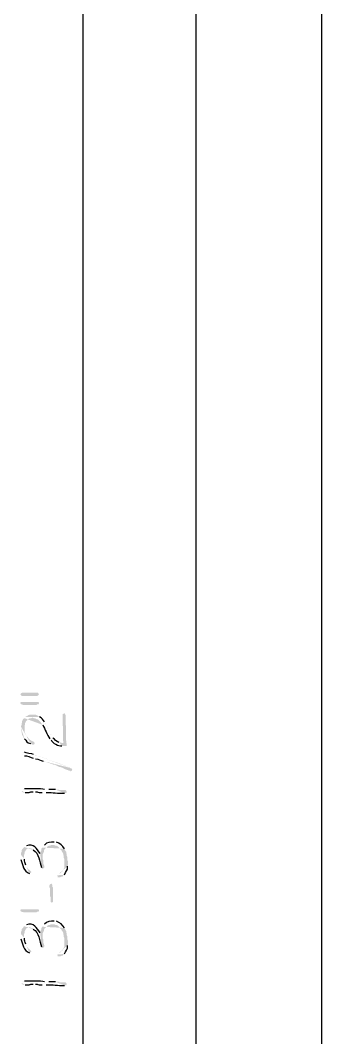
# Model space of a CAD drawing. Header units: inches. Extents: x -167 to 6071, y -6287 to -2731.
# Drawn here: x 1719.1 to 1745.7, y -5929.8 to -5840.1 of the extents above; entities that cross this region are included whole.
import ezdxf

# ---------------------------------------------------------------- set-up
doc = ezdxf.new("R2010")
doc.units = ezdxf.units.IN
doc.header["$LTSCALE"] = 96
doc.header["$MEASUREMENT"] = 0
doc.layers.add('PDF_Geometry', color=7, linetype='Continuous', true_color=0x4a4a4a)
doc.layers.add('PDF_Solid Fills', color=7, linetype='Continuous')

msp = doc.modelspace()

# ---------------------------------------------------------------- hatches: boundary and pattern name
at = {"layer": 'PDF_Solid Fills', "true_color": 0x4a4a4a, "transparency": 33554559}
for points in [[(1719.05, -5899.562), (1719.103, -5899.615), (1719.157, -5899.669), (1720.543, -5899.669), (1720.65, -5899.615), (1720.703, -5899.562), (1720.65, -5899.455), (1720.597, -5899.402), (1719.21, -5899.402), (1719.103, -5899.455)], [(1719.05, -5900.309), (1719.103, -5900.415), (1719.157, -5900.415), (1719.317, -5900.469), (1720.49, -5900.469), (1720.543, -5900.415), (1720.65, -5900.415), (1720.703, -5900.309), (1720.65, -5900.202), (1719.103, -5900.202)], [(1722.783, -5901.375), (1722.837, -5903.829), (1722.837, -5904.095), (1723.157, -5904.095), (1723.157, -5903.882), (1723.103, -5903.829), (1723.05, -5901.429), (1723.05, -5901.375), (1722.997, -5901.269), (1722.943, -5901.215), (1722.837, -5901.269), (1722.783, -5901.269)], [(1721.61, -5916.415), (1721.61, -5916.522), (1721.663, -5916.629), (1721.663, -5917.322), (1721.717, -5917.429), (1721.717, -5917.855), (1721.823, -5917.909), (1721.93, -5917.855), (1721.93, -5916.575), (1721.877, -5916.522), (1721.877, -5916.362), (1721.823, -5916.255), (1721.77, -5916.255), (1721.663, -5916.309)], [(1719.317, -5918.495), (1720.65, -5918.495), (1720.703, -5918.602), (1720.65, -5918.709), (1720.543, -5918.709), (1720.49, -5918.762), (1719.317, -5918.762), (1719.157, -5918.709), (1719.103, -5918.709), (1719.05, -5918.602), (1719.103, -5918.495)]]:
    msp.add_hatch(color=251, dxfattribs=at).paths.add_polyline_path(points)
h = msp.add_hatch(color=251, dxfattribs=at)
h.paths.add_polyline_path([(1719.103, -5902.495), (1719.103, -5902.655), (1719.157, -5902.815), (1719.157, -5902.922), (1719.21, -5903.029), (1719.21, -5903.135), (1719.263, -5903.189), (1719.37, -5903.402), (1719.423, -5903.455)], flags=0)
h.paths.add_polyline_path([(1719.957, -5903.882), (1720.17, -5903.989), (1720.277, -5903.935), (1720.33, -5903.829), (1720.17, -5903.669), (1720.117, -5903.669), (1720.01, -5903.615), (1719.957, -5903.562), (1719.903, -5903.562), (1719.743, -5903.402), (1719.69, -5903.295), (1719.583, -5903.242), (1719.53, -5903.135), (1719.53, -5903.082), (1719.423, -5902.869), (1719.423, -5901.642), (1719.317, -5901.695), (1719.263, -5901.802), (1719.21, -5901.909), (1719.21, -5902.015), (1719.157, -5902.122), (1719.157, -5902.229), (1719.103, -5902.389)], flags=0)
h = msp.add_hatch(color=251, dxfattribs=at)
h.paths.add_polyline_path([(1719.423, -5901.642), (1719.423, -5902.495), (1719.423, -5902.282), (1719.477, -5902.175), (1719.477, -5902.069), (1719.53, -5901.962), (1719.583, -5901.855), (1719.637, -5901.855), (1719.69, -5901.749), (1719.903, -5901.642), (1720.01, -5901.642), (1720.117, -5901.589), (1720.223, -5901.642), (1720.33, -5901.642), (1720.437, -5901.695), (1720.543, -5901.749), (1720.597, -5901.749), (1720.703, -5901.855), (1720.863, -5902.015), (1720.917, -5902.122), (1720.97, -5902.122), (1721.023, -5902.229)], flags=0)
h.paths.add_polyline_path([(1721.663, -5903.455), (1721.663, -5903.509), (1721.77, -5903.562)], flags=0)
h.paths.add_polyline_path([(1722.73, -5904.095), (1722.837, -5904.095), (1722.837, -5903.829), (1722.73, -5903.829), (1722.57, -5903.775), (1722.463, -5903.775)], flags=0)
h.paths.add_polyline_path([(1721.93, -5903.402), (1721.877, -5903.295), (1721.823, -5903.189), (1721.717, -5903.082), (1721.717, -5902.975), (1721.61, -5902.762), (1721.557, -5902.709), (1721.503, -5902.549), (1721.45, -5902.442), (1721.343, -5902.282), (1721.29, -5902.175), (1721.183, -5901.962)], flags=0)
h.paths.add_polyline_path([(1720.757, -5901.535), (1720.65, -5901.482), (1720.597, -5901.429), (1720.383, -5901.322), (1719.903, -5901.322), (1719.743, -5901.375), (1719.69, -5901.429), (1719.477, -5901.535)], flags=0)
h = msp.add_hatch(color=251, dxfattribs=at)
h.paths.add_polyline_path([(1719.157, -5904.789), (1719.21, -5904.842), (1719.317, -5904.895), (1719.423, -5904.949)], flags=0)
h.paths.add_polyline_path([(1720.17, -5905.162), (1720.277, -5905.162), (1720.383, -5905.215)], flags=0)
h.paths.add_polyline_path([(1721.077, -5905.429), (1721.183, -5905.429), (1721.29, -5905.482), (1721.503, -5905.589), (1721.61, -5905.589), (1721.717, -5905.642), (1721.877, -5905.695), (1721.983, -5905.749), (1722.09, -5905.749), (1722.197, -5905.802), (1722.41, -5905.909), (1722.517, -5905.962), (1722.623, -5905.962), (1722.783, -5906.015), (1722.943, -5906.122), (1723.103, -5906.175), (1723.263, -5906.229), (1723.37, -5906.282), (1723.477, -5906.282), (1723.477, -5906.335), (1723.583, -5906.282), (1723.637, -5906.175), (1723.583, -5906.122), (1723.583, -5906.069), (1723.477, -5906.069), (1723.423, -5906.015)], flags=0)
h.paths.add_polyline_path([(1723.423, -5906.015, 0.021662), (1721.45, -5905.269)], flags=0)
h.paths.add_polyline_path([(1721.45, -5905.269), (1721.343, -5905.215), (1721.183, -5905.162), (1721.077, -5905.162), (1720.863, -5905.055), (1720.757, -5905.055), (1720.65, -5905.002), (1720.543, -5904.949), (1720.437, -5904.949), (1720.223, -5904.842)], flags=0)
h.paths.add_polyline_path([(1719.423, -5904.629), (1719.317, -5904.629), (1719.21, -5904.682)], flags=0)
h = msp.add_hatch(color=251, dxfattribs=at)
h.paths.add_polyline_path([(1719.157, -5908.042), (1719.21, -5908.149), (1719.37, -5908.202), (1719.477, -5908.202)], flags=0)
h.paths.add_polyline_path([(1720.17, -5908.149), (1720.383, -5908.149)], flags=0)
h.paths.add_polyline_path([(1720.97, -5908.202), (1721.343, -5908.202)], flags=0)
h.paths.add_polyline_path([(1722.943, -5908.255), (1723.103, -5908.255), (1723.157, -5908.149), (1723.103, -5908.042), (1723.05, -5907.989), (1722.517, -5907.989), (1722.41, -5907.935), (1722.143, -5907.935)], flags=0)
h.paths.add_polyline_path([(1721.557, -5907.935), (1721.183, -5907.935)], flags=0)
h.paths.add_polyline_path([(1719.423, -5907.882), (1719.317, -5907.882), (1719.21, -5907.935)], flags=0)
h = msp.add_hatch(color=251, dxfattribs=at)
h.paths.add_polyline_path([(1719.103, -5913.855), (1719.103, -5914.122)], flags=0)
h.paths.add_polyline_path([(1719.85, -5915.349), (1719.957, -5915.295), (1720.01, -5915.242), (1720.01, -5915.189), (1719.903, -5915.082), (1719.85, -5915.029), (1719.743, -5914.975), (1719.69, -5914.869), (1719.637, -5914.815), (1719.583, -5914.709), (1719.53, -5914.602)], flags=0)
h.paths.add_polyline_path([(1719.423, -5914.069), (1719.37, -5913.909), (1719.37, -5913.002), (1719.317, -5913.109), (1719.263, -5913.162), (1719.21, -5913.215), (1719.157, -5913.322), (1719.157, -5913.429), (1719.103, -5913.535), (1719.103, -5913.695)], flags=0)
h = msp.add_hatch(color=251, dxfattribs=at)
h.paths.add_polyline_path([(1719.37, -5913.002), (1719.37, -5913.802), (1719.37, -5913.749), (1719.423, -5913.589), (1719.423, -5913.482), (1719.477, -5913.375), (1719.53, -5913.322), (1719.53, -5913.269), (1719.637, -5913.162), (1719.743, -5913.162), (1719.85, -5913.109), (1719.903, -5913.109), (1720.01, -5913.162), (1720.117, -5913.162), (1720.17, -5913.269)], flags=0)
h.paths.add_polyline_path([(1720.917, -5914.815), (1720.97, -5914.922), (1721.023, -5914.922), (1721.13, -5914.869), (1721.183, -5914.762), (1721.183, -5914.709), (1721.13, -5914.602), (1721.077, -5914.442), (1721.077, -5914.175), (1721.023, -5914.069), (1721.023, -5913.855), (1720.97, -5913.055), (1720.917, -5913.162), (1720.917, -5913.269), (1720.863, -5913.375), (1720.81, -5913.482), (1720.81, -5913.642), (1720.81, -5913.589)], flags=0)
h.paths.add_polyline_path([(1719.583, -5912.895), (1719.477, -5912.949)], flags=0)
h = msp.add_hatch(color=251, dxfattribs=at)
h.paths.add_polyline_path([(1720.97, -5913.055), (1721.023, -5913.855), (1721.023, -5913.642), (1721.13, -5913.429), (1721.13, -5913.322), (1721.183, -5913.215), (1721.29, -5913.109), (1721.397, -5913.055), (1721.45, -5912.949), (1721.557, -5912.895), (1721.663, -5912.895), (1721.77, -5912.842), (1722.037, -5912.842), (1722.143, -5912.895), (1722.25, -5912.895), (1722.357, -5912.949), (1722.517, -5913.109), (1722.57, -5913.215), (1722.677, -5913.269), (1722.677, -5913.322), (1722.73, -5913.429), (1722.783, -5913.482), (1722.837, -5913.589), (1722.837, -5913.695), (1722.89, -5913.802), (1722.89, -5913.962), (1722.943, -5914.069), (1722.943, -5914.442), (1722.997, -5913.269), (1722.943, -5913.162)], flags=0)
h.paths.add_polyline_path([(1722.25, -5912.575), (1722.037, -5912.575)], flags=0)
h.paths.add_polyline_path([(1721.183, -5912.842), (1721.077, -5912.949)], flags=0)
h = msp.add_hatch(color=251, dxfattribs=at)
h.paths.add_polyline_path([(1722.303, -5915.509), (1722.357, -5915.615), (1722.357, -5915.669), (1722.57, -5915.669), (1722.677, -5915.615), (1722.783, -5915.615), (1722.837, -5915.509), (1722.943, -5915.455)], flags=0)
h.paths.add_polyline_path([(1723.21, -5914.709), (1723.263, -5914.602), (1723.263, -5914.282), (1723.21, -5914.175), (1723.21, -5913.909), (1723.157, -5913.802), (1723.157, -5913.695), (1723.103, -5913.535), (1723.103, -5913.429), (1723.05, -5913.375), (1722.997, -5913.269), (1722.943, -5914.442), (1722.943, -5914.815), (1722.837, -5915.029), (1722.783, -5915.135), (1722.677, -5915.189), (1722.623, -5915.295), (1722.517, -5915.349), (1722.463, -5915.349), (1722.357, -5915.455)], flags=0)
h = msp.add_hatch(color=251, dxfattribs=at)
h.paths.add_polyline_path([(1720.97, -5920.042), (1721.023, -5920.842), (1721.023, -5920.629), (1721.077, -5920.522), (1721.13, -5920.415), (1721.13, -5920.309), (1721.183, -5920.202), (1721.29, -5920.095), (1721.397, -5920.042), (1721.45, -5919.935), (1721.557, -5919.882), (1721.663, -5919.882), (1721.77, -5919.829), (1722.037, -5919.829), (1722.143, -5919.882), (1722.25, -5919.882), (1722.357, -5919.935), (1722.517, -5920.095), (1722.57, -5920.202), (1722.677, -5920.255), (1722.677, -5920.309), (1722.73, -5920.415), (1722.783, -5920.469), (1722.837, -5920.575), (1722.837, -5920.682), (1722.89, -5920.789), (1722.89, -5920.949), (1722.943, -5921.055), (1722.943, -5921.429), (1722.997, -5920.255), (1722.943, -5920.149)], flags=0)
h.paths.add_polyline_path([(1722.25, -5919.562), (1722.037, -5919.562)], flags=0)
h.paths.add_polyline_path([(1721.183, -5919.829), (1721.077, -5919.935)], flags=0)
h = msp.add_hatch(color=251, dxfattribs=at)
h.paths.add_polyline_path([(1719.103, -5920.842), (1719.103, -5921.109)], flags=0)
h.paths.add_polyline_path([(1719.85, -5922.335), (1719.957, -5922.282), (1720.01, -5922.229), (1720.01, -5922.175), (1719.903, -5922.069), (1719.85, -5922.015), (1719.743, -5921.962), (1719.69, -5921.855), (1719.637, -5921.802), (1719.583, -5921.695), (1719.53, -5921.589)], flags=0)
h.paths.add_polyline_path([(1719.423, -5921.055), (1719.37, -5920.895), (1719.37, -5919.989), (1719.317, -5920.095), (1719.263, -5920.149), (1719.21, -5920.202), (1719.157, -5920.309), (1719.157, -5920.415), (1719.103, -5920.522), (1719.103, -5920.682)], flags=0)
h = msp.add_hatch(color=251, dxfattribs=at)
h.paths.add_polyline_path([(1719.37, -5919.989), (1719.37, -5920.789), (1719.37, -5920.735), (1719.423, -5920.575), (1719.423, -5920.469), (1719.477, -5920.362), (1719.53, -5920.309), (1719.53, -5920.255), (1719.637, -5920.149), (1719.743, -5920.149), (1719.85, -5920.095), (1719.903, -5920.095), (1720.01, -5920.149), (1720.117, -5920.149), (1720.17, -5920.255)], flags=0)
h.paths.add_polyline_path([(1720.917, -5921.802), (1720.97, -5921.909), (1721.023, -5921.909), (1721.13, -5921.855), (1721.183, -5921.749), (1721.183, -5921.695), (1721.13, -5921.589), (1721.077, -5921.429), (1721.077, -5921.162), (1721.023, -5921.055), (1721.023, -5920.842), (1720.97, -5920.042), (1720.917, -5920.149), (1720.917, -5920.255), (1720.863, -5920.362), (1720.81, -5920.469), (1720.81, -5920.629), (1720.81, -5920.575)], flags=0)
h.paths.add_polyline_path([(1719.583, -5919.882), (1719.477, -5919.935)], flags=0)
h = msp.add_hatch(color=251, dxfattribs=at)
h.paths.add_polyline_path([(1722.303, -5922.495), (1722.357, -5922.602), (1722.357, -5922.655), (1722.57, -5922.655), (1722.677, -5922.602), (1722.783, -5922.602), (1722.837, -5922.495), (1722.943, -5922.442)], flags=0)
h.paths.add_polyline_path([(1723.21, -5921.695), (1723.263, -5921.589), (1723.263, -5921.269), (1723.21, -5921.162), (1723.21, -5920.895), (1723.157, -5920.789), (1723.157, -5920.682), (1723.103, -5920.522), (1723.103, -5920.415), (1723.05, -5920.362), (1722.997, -5920.255), (1722.943, -5921.429), (1722.943, -5921.802), (1722.783, -5922.122), (1722.677, -5922.175), (1722.623, -5922.282), (1722.517, -5922.335), (1722.463, -5922.335), (1722.357, -5922.442)], flags=0)
h = msp.add_hatch(color=251, dxfattribs=at)
h.paths.add_polyline_path([(1719.157, -5925.002), (1719.21, -5925.109), (1719.37, -5925.162), (1719.477, -5925.162)], flags=0)
h.paths.add_polyline_path([(1720.17, -5925.109), (1720.383, -5925.109)], flags=0)
h.paths.add_polyline_path([(1720.97, -5925.162), (1721.343, -5925.162)], flags=0)
h.paths.add_polyline_path([(1722.943, -5925.215), (1723.103, -5925.215), (1723.157, -5925.109), (1723.103, -5925.002), (1723.05, -5924.949), (1722.517, -5924.949), (1722.41, -5924.895), (1722.143, -5924.895)], flags=0)
h.paths.add_polyline_path([(1721.557, -5924.895), (1721.183, -5924.895)], flags=0)
h.paths.add_polyline_path([(1719.423, -5924.842), (1719.317, -5924.842), (1719.21, -5924.895)], flags=0)

# ---------------------------------------------------------------- linework, layer by layer
at = {"layer": 'PDF_Geometry'}
for points in [[(1724.597, -5992.095), (1724.597, -5832.575), (1724.597, -5577.589)], [(1734.57, -6052.042), (1734.57, -5992.095), (1734.57, -5577.589)], [(1745.663, -6100.042), (1745.663, -6052.042), (1745.663, -5577.589)]]:
    msp.add_lwpolyline(points, dxfattribs=at)
for points in [[(1721.183, -5901.962), (1721.06, -5901.81), (1720.957, -5901.608), (1720.757, -5901.535)], [(1721.023, -5902.229), (1721.247, -5902.624), (1721.397, -5903.079), (1721.663, -5903.455)], [(1719.423, -5903.455), (1719.622, -5903.646), (1719.612, -5903.827), (1719.957, -5903.882)], [(1722.463, -5903.775), (1722.201, -5903.683), (1722.116, -5903.527), (1721.93, -5903.402)], [(1721.77, -5903.562), (1721.917, -5903.88), (1722.401, -5904.092), (1722.73, -5904.095)], [(1720.223, -5904.842), (1720.083, -5904.784), (1719.534, -5904.733), (1719.423, -5904.629)], [(1719.423, -5904.949), (1719.591, -5904.929), (1719.998, -5905.104), (1720.17, -5905.162)], [(1720.383, -5905.215), (1720.691, -5905.274), (1720.793, -5905.357), (1721.077, -5905.429)], [(1721.183, -5907.935), (1720.866, -5907.82), (1719.837, -5907.912), (1719.423, -5907.882)], [(1722.143, -5907.935), (1721.948, -5907.935), (1721.752, -5907.935), (1721.557, -5907.935)], [(1719.477, -5908.202), (1720.039, -5908.241), (1719.774, -5908.124), (1720.17, -5908.149)], [(1720.383, -5908.149), (1720.721, -5908.127), (1720.454, -5908.234), (1720.97, -5908.202)], [(1721.343, -5908.202), (1721.965, -5908.168), (1722.317, -5908.29), (1722.943, -5908.255)], [(1720.81, -5913.589), (1720.483, -5913.166), (1720.25, -5912.65), (1719.583, -5912.895)], [(1720.17, -5913.269), (1720.732, -5913.543), (1720.72, -5914.319), (1720.917, -5914.815)], [(1722.037, -5912.575), (1721.731, -5912.569), (1721.379, -5912.566), (1721.183, -5912.842)], [(1722.943, -5913.162), (1722.797, -5912.892), (1722.534, -5912.69), (1722.25, -5912.575)], [(1719.103, -5914.122), (1719.245, -5914.557), (1719.34, -5915.167), (1719.85, -5915.349)], [(1719.53, -5914.602), (1719.462, -5914.293), (1719.405, -5914.378), (1719.423, -5914.069)], [(1722.943, -5915.455), (1723.028, -5915.133), (1723.264, -5915.111), (1723.21, -5914.709)], [(1720.81, -5920.575), (1720.483, -5920.152), (1720.25, -5919.637), (1719.583, -5919.882)], [(1722.037, -5919.562), (1721.731, -5919.556), (1721.379, -5919.552), (1721.183, -5919.829)], [(1722.943, -5920.149), (1722.797, -5919.879), (1722.534, -5919.677), (1722.25, -5919.562)], [(1720.17, -5920.255), (1720.732, -5920.53), (1720.72, -5921.305), (1720.917, -5921.802)], [(1719.103, -5921.109), (1719.245, -5921.543), (1719.34, -5922.154), (1719.85, -5922.335)], [(1719.53, -5921.589), (1719.462, -5921.279), (1719.405, -5921.365), (1719.423, -5921.055)], [(1722.943, -5922.442), (1723.028, -5922.119), (1723.264, -5922.098), (1723.21, -5921.695)], [(1721.183, -5924.895), (1720.866, -5924.78), (1719.837, -5924.872), (1719.423, -5924.842)], [(1722.143, -5924.895), (1721.948, -5924.895), (1721.752, -5924.895), (1721.557, -5924.895)], [(1719.477, -5925.162), (1720.039, -5925.201), (1719.774, -5925.084), (1720.17, -5925.109)], [(1720.383, -5925.109), (1720.721, -5925.087), (1720.454, -5925.194), (1720.97, -5925.162)], [(1721.343, -5925.162), (1721.965, -5925.128), (1722.317, -5925.25), (1722.943, -5925.215)]]:
    msp.add_open_spline(points, degree=3, dxfattribs=at)

doc.saveas('drawing.dxf')
